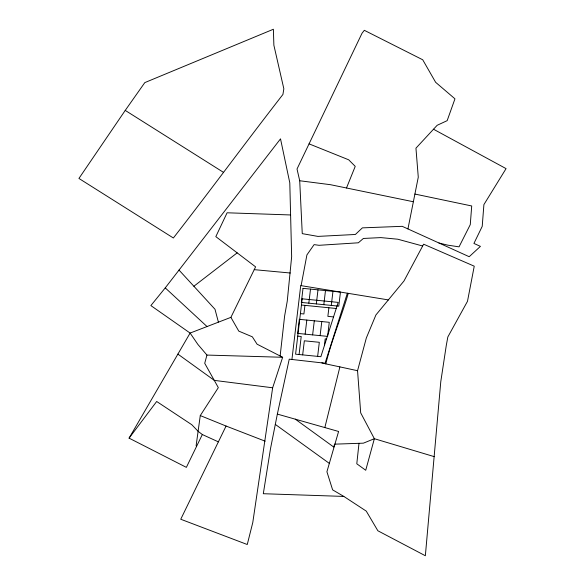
<?xml version="1.0" encoding="UTF-8"?>
<svg xmlns="http://www.w3.org/2000/svg" width="585" height="585" viewBox="0 0 585 585"><rect width="100%" height="100%" fill="white"/><g stroke="black" fill="none" stroke-linecap="round" stroke-linejoin="round"><path stroke-width="0.88" d="M280.142 355.987L284.624 315.973L287.25 301.165L291.652 256.705L289.794 182.82L280.515 138.85L165.248 287.886L150.871 305.582L190.11 333.07L197.898 344.448L206.951 355.066L282.657 357.281L272.654 387.789L252.778 522.529L247.265 544.518L180.75 519.246L226.066 426.041L265.129 441.17M347.373 293.209L325.063 363.234L289.239 359.161L277.348 414.092L338.598 431.474L326.913 471.759L332.624 489.857L343.826 496.424L366.268 511.122L377.866 530.77L425.353 555.75L440.783 381.661L446.267 345.538L447.839 336.967L467.495 301.297L474.245 266.182L423.62 244.194L403.986 280.976L375.914 314.957L366.334 337.976L357.552 370.707L360.696 412.864L374.363 438.706L365.727 470.267L356.791 463.781L358.993 443.32M291.93 359.468L300.727 285.59L388.469 299.922M299.081 354.525L301.224 336.492L297.736 336.141M304.931 305.37L303.907 313.969L300.419 313.618M302.664 354.883L304.346 340.806L319.322 342.298L317.64 356.375M305.136 334.145L306.811 320.068M308.829 303.176L310.503 289.1M312.624 334.891L314.299 320.814M316.317 303.922L317.991 289.846M320.112 335.636L321.787 321.56M323.805 304.668L325.479 290.591M324.382 345.662L325.187 338.876L326.503 339.007M328.894 307.761L327.871 316.353L333.538 316.924M331.286 305.414L332.967 291.337M206.951 355.066L204.721 363.307L218.329 387.621L200.275 415.577L196.143 445.514L196.48 446.552M301.107 285.648L306.913 254.914L314.101 244.625L319.044 245.305L358.349 242.797L363.387 238.453L380.85 237.605L397.785 239.214L422.662 246M277.348 414.092L270.504 448.666L263.308 493.718L343.826 496.424M407.942 228.911L418.275 177.182L415.95 148.173L437.149 125.3L447.167 120.649L454.962 98.821L435.635 82.302L422.721 59.78L364.323 30.31L362.013 33.272L297.019 169.006L299.71 180.75L302.255 233.642L317.918 236.398L355.38 234.475L362.393 227.865L402.217 226.329L469.199 256.713L480.424 246.373L473.923 243.44L482.216 226.366L483.905 204.596L506.069 168.626L433.507 129.226M324.858 427.489L339.9 366.89L357.552 370.707M321.867 362.868L325.816 363.885C331.71 339.863 341.369 317.07 348.272 293.356M346.495 187.99L355.227 166.367L348.689 159.8L309.063 143.859M129.08 438.143L156.678 401.485L191.807 424.725L198.103 431.299L202.322 434.538L186.366 467.364L129.08 438.143L190.11 333.07L230.899 317.355L255.594 266.862L215.828 236.632L227.097 212.786L290.606 214.958M125.234 110.404L78.931 178.447L173.365 237.993C210.417 190.491 245.956 141.965 282.921 94.47L283.842 88.781L273.875 45.213L273.385 29.25L144.809 82.609L125.234 110.404L223.58 172.421M179.017 270.08L193.876 286.24L237.174 252.866M254.226 269.656L290.299 273.012M301.443 305.026L336.221 308.485M272.654 387.789L214.322 380.382L177.891 354.108M299.71 180.75L330.437 184.692L413.368 201.752M414.904 194.052L471.715 205.971L470.267 224.633L459.049 246.855L447.671 245.137L438.925 243.002M325.816 363.885L339.9 366.89M434.216 456.636L374.363 438.706L363.395 443.167L334.554 444.161L333.75 447.057L295.271 419.145M200.275 415.577L226.066 426.041M202.322 434.538L218.373 441.858M282.657 357.281L257.071 344.185L252.34 336.821L238.775 331.11L230.899 317.355M275.308 424.396L329.245 463.327M165.248 287.886L206.856 326.386M193.876 286.24L215.002 309.275L218.38 322.057M299.33 319.322L297.648 333.399L327.6 336.382L329.275 322.306L299.33 319.322M303.015 288.354L301.341 302.43L338.773 306.16L340.455 292.083L303.015 288.354M302.182 298.811L295.586 354.181L320.865 356.696L338.167 302.394L302.182 298.811"/></g></svg>
